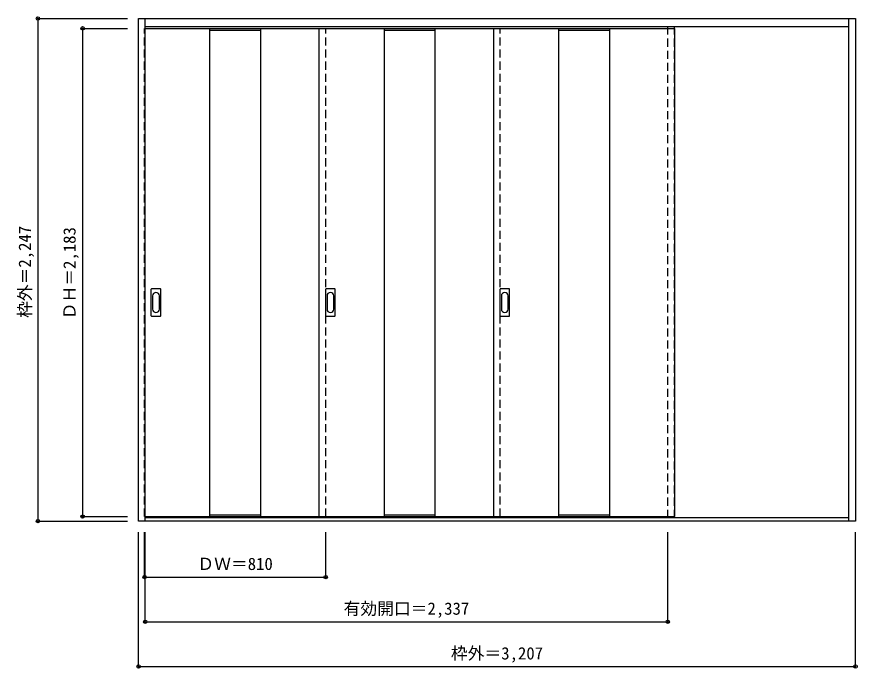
# Model space of a CAD drawing. Units: millimetres, scale not verified. Extents: x -1448 to 2311, y -1447 to 1465.
import ezdxf
from ezdxf.enums import TextEntityAlignment as Align

# ---------------------------------------------------------------- set-up
doc = ezdxf.new("R2010")
doc.units = ezdxf.units.MM
doc.header["$LTSCALE"] = 30
doc.header["$PDMODE"] = 32
doc.header["$PDSIZE"] = 15
doc.linetypes.add('DASHED1', pattern=[1.8, 1.2, -0.6])
doc.layers.add('0-0', color=3, linetype='Continuous')
doc.layers.add('0-1_寸法', color=7, linetype='Continuous')
doc.styles.add('ＭＳ ゴシック', font='')
doc.styles.get('ＭＳ ゴシック').set_extended_font_data('MS Gothic')

msp = doc.modelspace()

# ---------------------------------------------------------------- linework, layer by layer
at = {"layer": '0-0'}
for p, q in [((-903.61, -789.58), (-903.61, 1457.42)), ((-903.61, 1457.42), (2303.39, 1457.42)), ((-873.61, -789.58), (-873.61, 1457.42)), ((2273.39, -789.58), (2273.39, 1457.42)), ((2303.39, 1457.42), (2303.39, -789.58)), ((-873.61, 1421.42), (2273.39, 1421.42)), ((-873.61, 1413.42), (1493.39, 1413.42)), ((-585.61, 1413.42), (-585.61, -769.58)), ((-357.61, 1413.42), (-357.61, -769.58)), ((-96.61, 1413.42), (-96.61, -769.58)), ((194.39, 1413.42), (194.39, -769.58)), ((422.39, 1413.42), (422.39, -769.58)), ((683.39, 1413.42), (683.39, -769.58)), ((974.39, 1413.42), (974.39, -769.58)), ((1202.39, 1413.42), (1202.39, -769.58)), ((1493.39, 1413.42), (1493.39, -769.58)), ((-846.61, 128.42), (-846.61, 247.42)), ((-806.11, 248.92), (-845.11, 248.92)), ((-804.61, 128.42), (-804.61, 247.42)), ((-66.61, 128.42), (-66.61, 247.42)), ((-26.11, 248.92), (-65.11, 248.92)), ((-24.61, 128.42), (-24.61, 247.42)), ((713.39, 128.42), (713.39, 247.42)), ((753.89, 248.92), (714.89, 248.92)), ((755.39, 128.42), (755.39, 247.42)), ((-845.11, 126.92), (-806.11, 126.92)), ((-65.11, 126.92), (-26.11, 126.92)), ((714.89, 126.92), (753.89, 126.92)), ((-873.61, -769.58), (1493.39, -769.58)), ((2273.39, -774.58), (-873.61, -774.58)), ((2303.39, -789.58), (-903.61, -789.58))]:
    msp.add_line(p, q, dxfattribs=at)
at = {"layer": '0-0', "color": 7}
for p, q in [((-585.61, 1405.42), (-357.61, 1405.42)), ((194.39, 1405.42), (422.39, 1405.42)), ((974.39, 1405.42), (1202.39, 1405.42)), ((-840.61, 217.52), (-840.61, 158.32)), ((-810.61, 158.32), (-810.61, 217.52)), ((-60.61, 217.52), (-60.61, 158.32)), ((-30.61, 158.32), (-30.61, 217.52)), ((719.39, 217.52), (719.39, 158.32)), ((749.39, 158.32), (749.39, 217.52)), ((-585.61, -761.58), (-357.61, -761.58)), ((194.39, -761.58), (422.39, -761.58)), ((974.39, -761.58), (1202.39, -761.58))]:
    msp.add_line(p, q, dxfattribs=at)
at = {"layer": '0-0', "color": 4, "linetype": 'DASHED1'}
for p, q in [((-66.61, -769.58), (-66.61, 1413.42)), ((713.39, -769.58), (713.39, 1413.42)), ((1463.39, -774.58), (1463.39, 1421.42)), ((1493.39, -774.58), (1493.39, 1421.42)), ((-873.61, -769.58), (-876.61, -769.58))]:
    msp.add_line(p, q, dxfattribs=at)
msp.add_lwpolyline([(-876.61, -769.58), (-876.61, 1413.42), (-873.61, 1413.42)], dxfattribs=at)
at = {"layer": '0-0'}
for centre, start, end in [((-845.11, 247.42), 90, 180), ((-806.11, 247.42), 0, 90), ((-65.11, 247.42), 90, 180), ((-26.11, 247.42), 0, 90), ((714.89, 247.42), 90, 180), ((753.89, 247.42), 0, 90), ((-845.11, 128.42), 180, 270), ((-806.11, 128.42), 270, 0), ((-65.11, 128.42), 180, 270), ((-26.11, 128.42), 270, 0), ((714.89, 128.42), 180, 270), ((753.89, 128.42), 270, 0)]:
    msp.add_arc(centre, 1.5, start, end, dxfattribs=at)
at = {"layer": '0-0', "color": 7}
for centre, start, end in [((-825.61, 217.52), 0, 180), ((-45.61, 217.52), 0, 180), ((734.39, 217.52), 0, 180), ((-825.61, 158.32), 180, 0), ((-45.61, 158.32), 180, 0), ((734.39, 158.32), 180, 0)]:
    msp.add_arc(centre, 15, start, end, dxfattribs=at)
at = {"layer": '0-1_寸法', "color": 4}
for p, q in [((-1353.61, 1457.42), (-1353.61, -789.58)), ((-1353.61, 1457.42), (-953.61, 1457.42)), ((-1153.61, 1413.42), (-953.61, 1413.42)), ((-1153.61, 1413.42), (-1153.61, -769.58)), ((-1153.61, -769.58), (-953.61, -769.58)), ((-1353.61, -789.58), (-953.61, -789.58)), ((-903.61, -1439.58), (-903.61, -839.58)), ((-876.61, -1039.58), (-876.61, -839.58)), ((-873.61, -1239.58), (-873.61, -839.58))]:
    msp.add_line(p, q, dxfattribs=at)
for points in [[(-903.61, -1439.58), (2303.39, -1439.58), (2303.39, -839.58)], [(-876.61, -1039.58), (-66.61, -1039.58), (-66.61, -839.58)], [(-873.61, -1239.58), (1463.39, -1239.58), (1463.39, -839.58)]]:
    msp.add_lwpolyline(points, dxfattribs=at)
at = {"layer": '0-1_寸法'}
for p in [(-1353.61, 1457.42), (-1153.61, 1413.42), (-1353.61, -789.58), (-1153.61, -769.58), (-876.61, -1039.58), (-66.61, -1039.58), (-873.61, -1239.58), (1463.39, -1239.58), (-903.61, -1439.58), (2303.39, -1439.58)]:
    msp.add_point(p, dxfattribs=at)

# ---------------------------------------------------------------- texts
at = {"layer": '0-1_寸法', "style": 'ＭＳ ゴシック'}
for s, p in [('枠外＝2,247', (-1368.61, 118.67)), ('ＤＨ＝2,183', (-1168.61, 112.67))]:
    msp.add_text(s, height=54.99, rotation=90, dxfattribs=at).set_placement(p, align=Align.BOTTOM_LEFT)
for s, p in [('ＤＷ＝810', (-640.36, -1024.58)), ('有効開口＝2,337', (13.64, -1224.58)), ('枠外＝3,207', (493.64, -1424.58))]:
    msp.add_text(s, height=54.99, dxfattribs=at).set_placement(p, align=Align.BOTTOM_LEFT)

doc.saveas('drawing.dxf')
